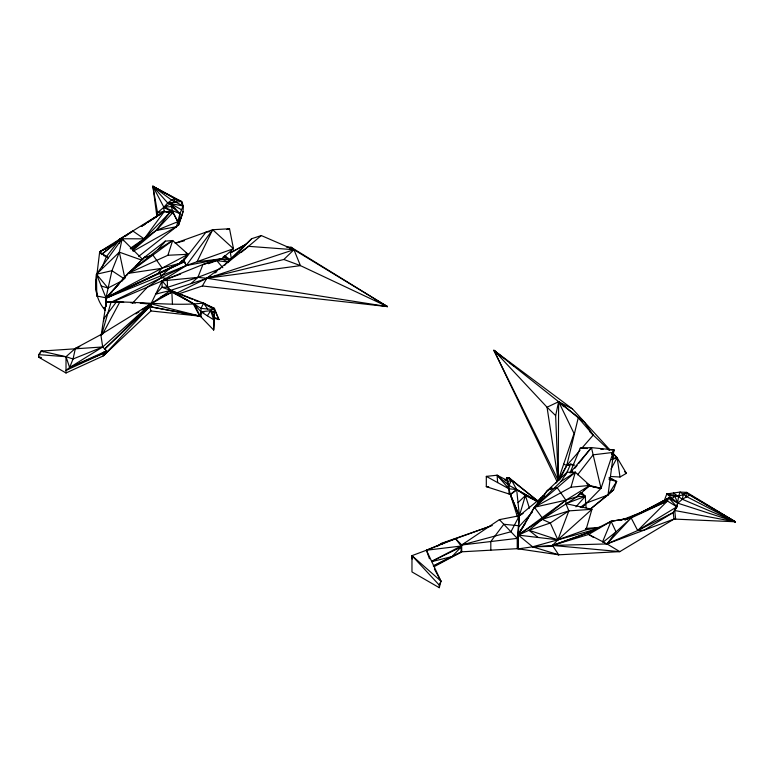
<?xml version="1.0" encoding="UTF-8"?>
<svg xmlns="http://www.w3.org/2000/svg" width="774" height="774" viewBox="0 0 774 774"><rect width="100%" height="100%" fill="white"/><g stroke="black" fill="none" stroke-linecap="round" stroke-linejoin="round"><path stroke-width="1.16" d="M556.071 483.024L558.209 480.344L558.635 401.725L493.899 350.341L556.932 481.302M157.49 216.149L157.519 212.705L152.904 186.302L181.609 201.521C185.818 209.357 180.748 217.455 178.591 225.06L138.652 256.397M105.37 310.5C95.831 299.683 94.651 287.609 96.469 274.228L122.108 238.837L142.503 259.29M123.569 240.695L122.108 238.837L119.341 252.16L111.94 270.716L105.98 297.816L106.125 304.714L106.28 301.908C135.324 301.338 164.291 305.333 193.413 303.979L203.543 303.137L214.446 308.381L218.897 319.536L214.369 318.249L214.446 308.381L207.587 305.566M179.51 293.636L202.362 285.974L387.358 306.591L293.946 249.702L170.638 290.376L155.651 294.159L162.018 287.27L170.638 290.376L193.945 303.959L200.302 316.198L213.682 330.053L214.369 318.249M517.961 539.352L519.383 515.745L516.664 489.487L511.508 480.151L508.992 477.655L506.757 477.693L505.645 480.673M103.464 352.402L103.252 355.924L66.013 372.981L38.7 357.201L38.7 354.637L41.128 351.096L102.71 346.965L150.949 303.814L170.638 290.376L203.543 303.137L214.369 309.677L218.897 319.536L213.779 317.088M111.553 302.411L162.124 280.894L171.847 292.175L193.945 303.959L201.037 311.816L210.692 310.645L214.369 312.174L213.682 330.053M663.908 501.591L666.82 493.918L680.085 492.08L686.761 492.38L735.3 521.763L674.048 519.064L619.829 551.63L558.712 554.803L517.235 548.679L517.235 538.385L519.383 515.745L525.411 495.515L516.664 489.487L509.002 485.395L506.757 477.693L514.575 482.183M525.159 523.698L517.874 534.621L518.386 535.124L528.952 530.277L542.148 519.354L541.887 517.4L534.428 507.222L570.98 487.185L575.314 472.217L561.063 481.467L534.428 507.222L517.825 535.047L577.307 496.598L589.827 485.424L575.314 472.217L567.032 472.266L547.024 490.929L534.428 507.222L518.386 535.124L518.386 548.853L532.609 546.821L552.462 545.438L606.961 543.919L637.67 530.548L644.045 530.18L673.119 512.62L674.715 510.521L735.3 521.763L686.828 496.714L680.085 492.08L678.624 496.095L677.134 505.896M230.507 260.161L221.828 258.739L186.244 265.559L184.541 261.796L180.081 263.208L105.98 297.816L96.76 295.968L95.947 282.655L96.373 279.104M96.663 276.734L99.672 251.821L132.809 230.991L144.157 238.856L156.048 230.517L172.96 212.492L170.628 203.601L167.697 202.933L152.904 186.302L156.822 215.994M589.836 509.573L608.025 494.973L613.946 449.907L591.452 447.624L580.229 448.136L570.206 472.411M101.2 335.103L106.28 301.908L114.629 302.266M95.695 288.296L96.411 283.555M172.447 303.882L171.847 292.175L150.949 303.814L100.833 334.649L102.71 346.965L106.589 350.864L104.142 352.944L103.252 355.924L150.949 310.964L200.302 316.198L201.037 311.816L204.365 311.903M95.947 282.655L96.363 280.285M119.39 243.394L120.299 238.74L164.398 211.389L172.96 212.492L177.807 221.732L178.591 225.06L183.138 211.621M675.644 519.141L674.715 510.521L677.831 503.187L682.329 499.269L683.297 494.402L686.761 492.38C680.917 496.811 673.312 497.43 666.82 493.918L677.831 503.187L735.3 521.763L686.151 492.748L686.151 497.237M184.386 240.772L175.147 243.23L212.666 229.723L229.53 228.756L233.477 248.725L186.244 265.559L106.125 298.145L128.068 273.396L160.47 268.539L180.081 263.208L188.13 254.288L172.65 240.53L165.336 241.13L144.206 257.49L128.068 273.396L106.212 297.738L106.125 304.714M580.007 450.294L566.761 465.503L558.209 480.344L555.655 415.599L558.635 401.725L572.479 408.914L609.873 449.829M559.496 480.025L566.761 465.503L578.255 417.767L558.635 401.725L547.044 407.221L493.899 350.341L558.209 480.344L574.037 433.469L558.635 401.725L584.138 421.898L593.252 435.085L609.448 450.42M612.553 455.722L613.946 449.907L607.919 449.588M439.284 587.698L440.957 581.148L426.426 550.237L411.971 555.655L411.971 571.928L439.284 587.698L439.284 585.125L440.957 581.148L434.398 569.025M133.099 251.279L176.453 226.734L179.955 213.614L183.138 205.952L171.499 199.982L152.904 186.302L163.885 207.248L163.953 211.437L147.621 222.399M612.476 457.328L613.405 454.028L611.615 454.348L613.946 449.907L601.04 488.336L582.164 507.686M101.51 335.142L111.175 301.744L119.196 302.16M586.721 483.634L589.827 485.424L565.9 500.168L518.386 535.124L532.609 546.821L557.87 539.826L586.024 529.706L591.926 509.292L565.9 503.671L565.9 500.168L557.203 487.717L548.127 489.903L548.331 490.561L547.024 490.929L541.065 499.869M172.65 240.53L128.068 273.396L167.91 255.265L172.65 240.53L157.993 249.538L128.068 273.396L126.926 275.08M580.287 507.444L586.034 503.148L608.025 494.973L613.627 489.758L616.684 481.438L609.09 477.403M558.712 554.803L552.462 545.438L557.87 539.826L568.842 510.888L565.9 503.671L585.241 496.347L586.121 507.812M40.316 353.128L41.128 351.096L43.499 351.522M102.013 267.543L106.348 256.736L120.299 238.74L144.157 238.856L169.67 212.773L172.96 212.492L163.885 207.248L157.519 212.705L157.644 215.791L153.794 218.665M602.588 541.819L611.092 521.308L631.178 517.932L667.44 501.03L668.755 497.953L672.161 498.417L674.87 496.376L677.831 503.187L668.755 497.953L643.871 511.372L624.918 519.828M103.716 352.18L103.861 355.343L149.634 306.63L162.124 280.894L186.244 265.559L212.666 229.723L233.477 248.725L221.828 258.739L202.923 264.514L162.124 280.894L162.018 287.27L168.084 287.183L197.883 277.382L220.658 268.559M205.845 304.656L203.543 303.137L201.037 308.381L201.037 316.953M538.336 501.475L511.508 480.151L509.002 485.395L509.002 493.976M212.666 229.723L197.002 261.825L221.828 258.739L227.43 261.97L251.714 238.692L261.283 235.548L293.946 249.702L300.438 265.627L387.358 306.591L206.822 278.253L197.883 277.382L162.124 280.894L180.642 274.025M537.166 504.735L540.426 498.524L543.367 495.699L543.929 496.695M590.968 531.767L587.747 532.967L588.685 534.428L606.961 543.919L619.829 551.63L552.462 545.438L587.747 532.967L611.092 521.308L631.178 517.932L637.67 530.548L673.119 512.62L676.902 506.806L668.755 497.953L643.871 511.372L620.525 520.486M544.673 494.925L519.383 515.745L510.927 531.757L461.71 544.993L461.111 546.038L461.111 552.143L433.411 565.92M102.545 334.262L120.105 301.454M610.976 469.083L617.12 457.686L613.095 453.322M132.577 250.534L156.048 230.517L177.807 221.732L180.884 218.123M179.752 263.025L181.116 261.409M202.362 285.974L206.822 278.253L248.531 246.326L261.283 235.548M674.715 510.521L676.902 506.806L667.44 501.03L667.033 499.133L629.426 518.232L624.947 519.789L667.44 501.03L637.67 530.548L676.902 506.806M608.025 494.973L616.684 481.438L609.157 479.483M207.355 315.792L210.692 310.645L214.021 315.966M561.063 481.467L567.032 472.266M542.855 496.463L543.367 495.699M611.615 454.348L613.105 452.413L593.145 454.831L577.588 474.791M224.799 265.259L227.43 261.97L216.797 260.635L222.825 267.727M571.096 472.904L572.605 471.037M574.869 468.231L577.133 465.416M578.642 463.549L591.452 447.624L601.04 488.336L592.932 486.991M575.314 472.217L534.428 507.222L565.9 500.168L577.307 496.598L579.978 493.299L585.241 496.347L575.953 506.835M163.12 243.8L165.336 241.13L157.993 249.538M570.032 472.904L591.452 447.624M581.564 448.504L593.252 435.085L578.255 417.767M142.677 259.242L144.206 257.49L146.363 256.707M181.948 203.765L181.609 201.521L174.363 198.338L167.697 202.933L163.885 207.248L179.955 213.614L179.955 219.729M238.827 252.295L246.064 244.245L230.4 252.866L231.426 259.271M132.402 303.321L147.331 287.193L161.495 277.653L166.081 278.379L167.252 280.391L167.571 287.193L170.27 290.579L193.103 303.505L199.682 316.131L149.634 306.63L104.48 349.238L150.949 303.814L200.302 316.198M532.289 512.243L518.715 526.92L518.445 525.691L503.816 524.279L490.813 541.529L490.813 550.169M135.943 266.237L140.075 261.864M142.551 259.242L144.206 257.49L152.904 255.091L161.979 267.756L158.109 273.483L159.579 273.367L161.495 275.621L161.495 277.653M141.942 260.19L119.341 252.16L96.469 274.228L105.98 297.816L111.591 291.924M113.198 290.24L118.799 284.348M122.002 280.981L125.204 277.614M227.808 262.696L246.064 244.245L230.4 252.866M227.924 262.599L251.714 238.692M116.168 242.765L120.299 238.74L121.305 240.782M176.695 293.201L206.822 278.253L283.874 259.474L293.946 249.702L291.063 247.225L286.361 247.012M105.98 297.816L112.066 291.943M518.029 502.616L525.411 495.515L537.262 501.475M550.198 489.149L551.901 487.504M564.71 475.217L566.413 473.582L570.641 464.139L574.018 465.058M132.722 249.644L144.157 238.856L164.398 211.389L169.67 212.773L156.048 230.517L176.453 226.734M191.062 283.536L197.883 277.382L202.923 264.514L221.828 258.739L208.467 263.692M518.386 535.124L557.87 539.826L591.926 509.292L568.842 510.888L542.148 519.354L550.304 523.011L557.87 539.826L595.806 529.252M609.37 522.818L611.092 521.308L616.056 531.873L606.961 543.919L605.036 543.512M161.495 275.621L169.419 268.801L177.836 264.263L106.125 298.145L184.541 261.796L183.883 259.145M131.029 232.5L132.809 230.991L125.049 236.583M120.299 238.74L101.433 254.607L115.345 243.578L99.672 251.821L100.843 253.678M241.188 252.44L248.531 246.326L293.946 249.702L289.379 248.512M589.943 509.389L607.251 495.041M609.07 493.531L613.627 489.758M542.148 519.354L565.9 500.168M583.557 490.435L589.827 485.424L570.98 487.185M603.072 542.168L616.056 531.873L631.178 517.932L606.961 543.919L674.048 519.064L673.119 512.62M131 249.122L144.157 238.856L130.303 248.29M517.235 516.142L510.308 494.393L506.757 480.19L497.092 475.217L486.314 476.378L486.314 486.672L510.308 494.393L516.664 489.487L537.127 501.194M510.424 494.663L518.919 515.658L510.424 494.663L517.003 489.719L537.33 501.368M544.025 495.795L540.426 498.524L542.177 497.605M665.524 500.381L668.755 497.953M437.503 546.202L441.364 543.358L492.254 525.517M116.313 242.881L118.258 241.478M180.081 263.208L181.116 262.483M441.702 544.374L443.657 543.019L490.29 526.204M135.914 313.896L138.923 311.883M141.932 309.861L150.949 303.814L151.81 307.036L199.682 316.044M434.204 566.636L461.71 551.814L461.71 544.993L499.404 519.644L519.383 515.745L523.166 513.414M141.332 226.463L164.398 211.389L147.476 222.515M143.616 225.041L145.618 223.715M141.507 226.443L144.496 224.479M209.822 276.279L206.822 278.253L300.438 265.627L283.874 259.474M214.824 272.99L216.826 271.674M568.842 510.888L550.304 523.011L528.952 530.277L538.133 537.475M611.092 521.308L588.685 534.428L552.462 545.438L592.681 531.012M108.399 257.771L99.672 251.821L112.095 244.642M114.155 243.442L116.226 242.252M610.599 476.513L620.013 477.016L626.398 473.33L617.12 457.686L612.853 453.651M733.026 520.989L735.3 521.763L689.682 495.07L682.329 499.269L673.457 492.999M154.626 188.005L152.904 186.302L177.885 200.089L163.885 207.248L171.509 206.552L174.876 208.158M100.833 334.649L75.397 348.368L66.013 356.708L38.7 354.637M106.212 297.738L188.13 254.288L186.06 253.098M99.672 251.821L106.077 248.493M429.444 558.751L426.426 550.237L455.586 538.685L461.111 546.038L431.631 561.402L461.111 546.995L452.055 556.564L433.334 565.939M455.586 538.685L461.71 544.993L464.922 543.367M517.255 516.829L519.383 515.745L510.308 494.393M101.23 286.022L107.954 288.005L121.876 280.981M111.553 302.063L186.244 265.559L183.796 260.625L206.029 232.113L209.551 231.687M461.111 552.143L452.055 556.564L431.708 561.663M643.871 511.372L654.417 506.225M106.589 350.864L69.621 367.544L66.013 370.407L104.142 352.944L69.621 367.544L66.013 356.708L41.128 351.096L43.373 351.802M160.789 297.09L171.847 292.175M443.657 543.019L426.426 550.237L461.111 546.038M79.722 346.655L75.397 348.368L73.046 359.001L69.621 367.544L102.71 346.965L73.046 359.001L66.013 356.708L66.013 372.981M507.879 481.544L511.508 480.151M517.129 516.606L519.383 515.745M587.747 532.967L591.133 531.767M563.666 464.168L566.761 465.503L570.641 464.139L574.018 465.329M611.431 459.679L617.12 457.686L620.013 477.016M593.494 537.456L588.685 534.428L587.959 532.57L592.516 530.974M587.959 532.57L592.439 531.022M226.869 229.462L229.53 228.756M95.918 283.207L96.76 295.968L96.469 274.228L111.94 270.716L124.159 278.746M157.519 212.705L163.953 211.437L172.96 212.492M167.697 202.933L181.609 201.521L181.735 203.804M566.761 465.503L569.113 465.145M571.454 464.777L573.795 464.41M612.428 458.411L617.12 457.686L615.301 456.109M586.024 529.706L599.095 527.723M461.71 544.993L517.235 538.385L518.386 541.994M585.541 528.497L600.421 527.288M461.71 551.814L517.235 548.679M167.91 255.265L188.13 254.288M577.307 496.598L585.241 496.347L581.903 492.883M553.071 546.347L532.609 546.821L558.644 554.794M486.314 486.672L488.713 486.623M212.144 312.106L214.369 312.174M140.558 303.369L150.949 303.814L140.268 303.253M130.777 302.76L135.518 303.011M580.229 448.136L587.456 448.514M600.701 449.21L603.11 449.336M41.051 357.414L38.7 357.201L41.061 357.704M486.314 476.378L509.002 488.829L516.664 489.487M214.369 309.677L201.037 308.381L193.945 303.959M123.705 302.237L116.69 301.56L103.697 318.811L103.697 321.113M223.976 256.475L226.008 256.833M609.061 478.825L613.134 479.551M666.82 493.918L678.624 496.095M504.484 479.764L506.757 480.19L506.757 477.693M171.509 206.552L179.955 213.614L170.628 203.601L183.138 205.952M588.056 485.675L601.04 488.336L588.356 485.134M291.701 249.238L293.946 249.702M528.952 530.277L557.87 539.826M385.113 305.73L387.358 306.591L291.063 247.225M223.086 256.997L230.526 259.919M181.59 260.596L184.541 261.796L183.738 260.19M173.637 292.311L170.638 290.376L192.436 299.335M194.622 300.235L197.892 301.579M682.329 499.269L735.3 521.763L728.934 518.512M108.486 257.655L103.397 255.459M385.152 305.614L387.358 306.591L374.771 299.615M170.628 203.601L181.542 209.783M170.638 290.376L174.75 292.853M216.846 318.288L218.897 319.536M224.383 255.817L230.662 259.754M201.037 311.816L213.682 319.768L210.692 310.645M686.151 492.748L689.682 495.07M155.893 188.353L152.904 186.302L174.363 198.338L174.363 201.908M572.479 408.914L493.899 350.341L498.321 354.444M580.519 492.651L585.241 496.347M673.245 495.108L674.87 496.376M504.242 358.546L493.899 350.341L501.146 356.659M509.882 363.016L513.636 365.996M581.313 419.663L584.138 421.898M508.992 477.655L538.365 501.465M497.653 482.608L497.092 475.217L507.879 484.505M412.155 559.051L411.971 555.655L440.957 581.148M624.628 471.695L626.398 473.33M558.635 401.725L563.83 406.737M589.788 431.757L593.252 435.085M555.655 415.599L547.044 407.221L558.209 480.344M499.404 519.644L517.235 538.385M411.971 555.655L439.284 585.125M497.092 475.217L509.002 488.829M96.469 274.228L107.954 288.005M203.543 303.137L207.703 309.029M172.157 210.528L177.807 221.732M104.113 307.307L105.516 310.48M525.411 495.515L529.426 508.189M149.634 306.63L150.949 310.964M119.341 252.16L124.846 278.176M517.825 535.047L517.825 548.766M106.28 301.908L106.28 306.485"/></g></svg>
